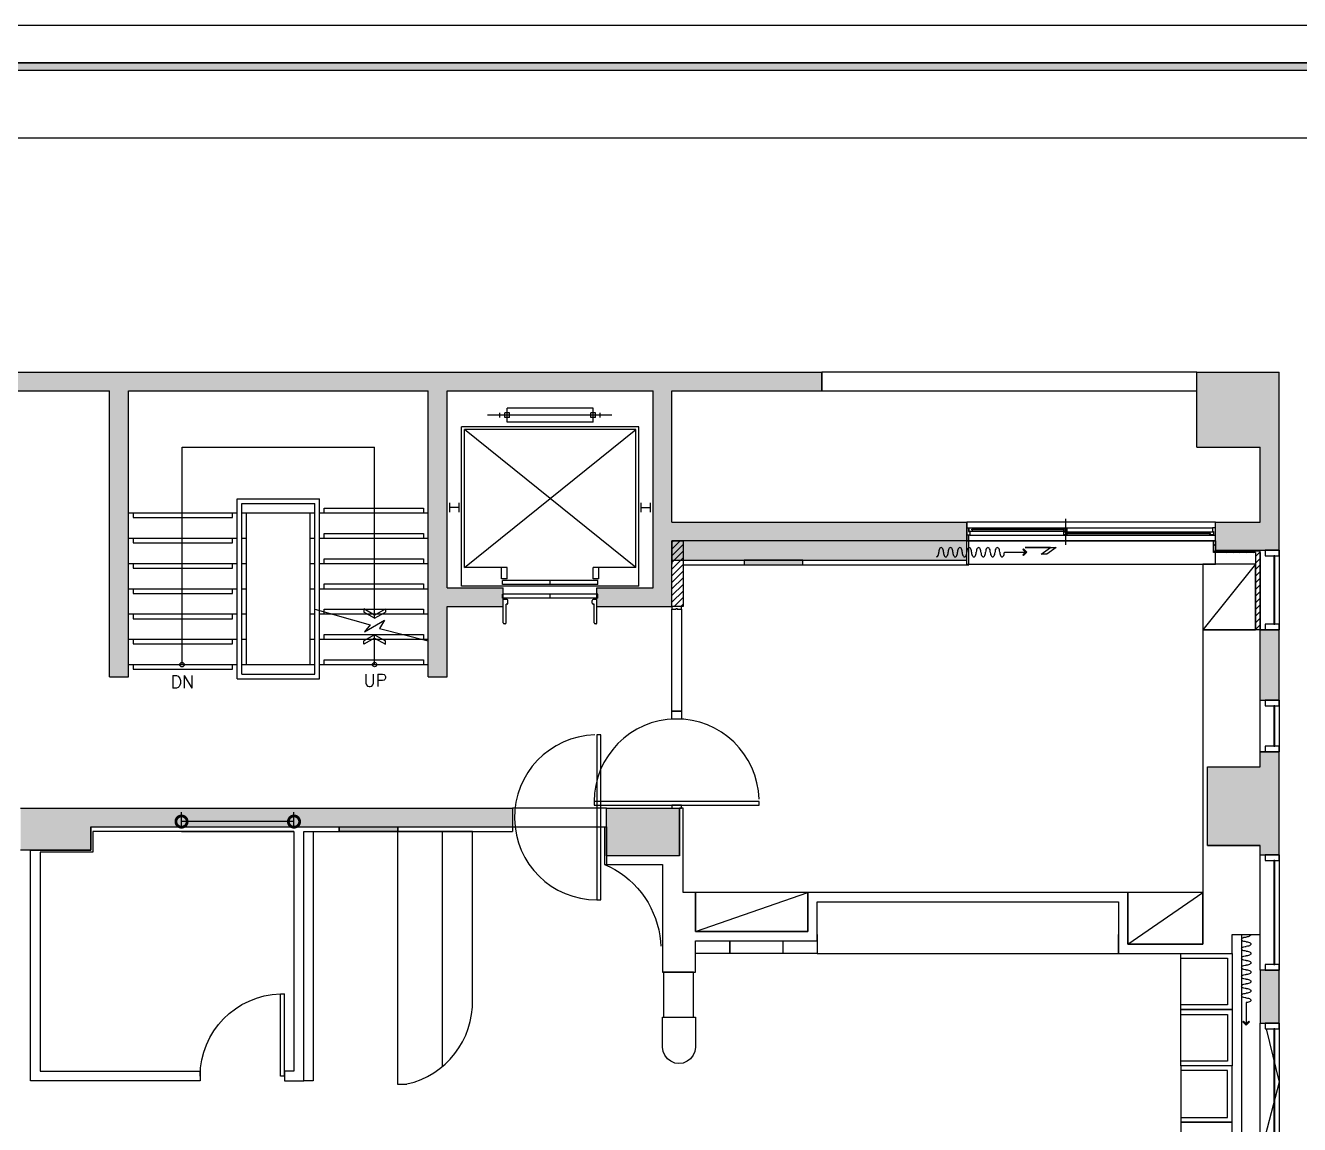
# Model space of a CAD drawing. Extents: x 11551484 to 2613213153046, y -2602833546311 to 14142.
# Drawn here: x 11564852 to 11578446, y -14419231 to -14407509 of the extents above; entities that cross this region are included whole.
import ezdxf
from ezdxf.enums import TextEntityAlignment as Align

# ---------------------------------------------------------------- set-up
doc = ezdxf.new("R2010")
doc.units = 0
doc.header["$LTSCALE"] = 1000
doc.header["$MEASUREMENT"] = 0
doc.layers.get('0').update_dxf_attribs({"linetype": 'CONTINUOUS'})
doc.layers.get('DEFPOINTS').update_dxf_attribs({"linetype": 'CONTINUOUS'})
for name, color, linetype in [('CO-DOOR', 8, 'CONTINUOUS'), ('F-SYM', 7, 'CONTINUOUS'), ('FORM(YOURNAME)-11', 1, 'CONTINUOUS')]:
    doc.layers.add(name, color=color, linetype=linetype)
doc.styles.add('ROMANS', font='romans')
doc.styles.add('YOURNAME', font='HY울릉도M.TTF')

# ---------------------------------------------------------------- blocks, each defined once
blk = doc.blocks.new('FORM-PLAN')
at = {"layer": 'FORM(YOURNAME)-11'}
h = blk.add_hatch(color=256, dxfattribs=at)
h.dxf.hatch_style = 1
h.paths.add_polyline_path([(-71444, 55115), (10556, 55115), (10556, 54915), (-71444, 54915)])
h.paths.add_polyline_path([(-71444, -2085), (10556, -2085), (10556, -2285), (-71444, -2285)])
at = {"layer": 'DEFPOINTS', "color": 158}
blk.add_lwpolyline([(-71444, -2285), (10556, -2285), (10556, 55115), (-71444, 55115)], close=True, dxfattribs=at)
at = {"layer": 'DEFPOINTS'}
blk.add_lwpolyline([(-69444, 53115), (-64, 53115), (-64, 1215), (-69444, 1215)], close=True, dxfattribs=at)
at = {"layer": 'FORM(YOURNAME)-11', "color": 250}
blk.add_lwpolyline([(-72444, -3285), (11556, -3285), (11556, 56115), (-72444, 56115)], close=True, dxfattribs=at)
at = {"layer": 'FORM(YOURNAME)-11'}
blk.add_lwpolyline([(-71444, 55115), (10556, 55115), (10556, 54915), (-71444, 54915)], close=True, dxfattribs=at)
at = {"layer": 'FORM(YOURNAME)-11', "color": 3, "style": 'YOURNAME'}
for tag, height, p in [('1', 451, (9905, 18188)), ('2', 451, (9905, 17544)), ('3', 451, (9905, 16257)), ('4', 451, (9905, 14326)), ('5', 515, (9905, 12009)), ('6', 515, (9905, 9757)), ('7', 515, (9905, 7504)), ('8', 515, (9905, 5252)), ('9', 515, (9905, 2999)), ('10', 515, (5655, 811)), ('11', 515, (9905, 747)), ('12', 515, (5655, -1441)), ('13', 515, (9905, -1441))]:
    blk.add_attdef(tag, text='', height=height, dxfattribs=at).set_placement(p, align=Align.MIDDLE_RIGHT)
blk = doc.blocks.new('_DOTSMALL')
at = {"color": 0, "linetype": 'ByBlock', "const_width": 0.5}
blk.add_lwpolyline([(-0.0625, 0, 1), (0.0625, 0, 1)], format="xyb", close=True, dxfattribs=at)

msp = doc.modelspace()

# ---------------------------------------------------------------- hatches: boundary and pattern name
at = {"layer": 'CO-DOOR'}
h = msp.add_hatch(color=256, dxfattribs=at)
h.dxf.hatch_style = 1
h.paths.add_polyline_path([(11573350, -14411206), (11557550, -14411206), (11557550, -14426811), (11557750, -14426811), (11557750, -14426196), (11557910, -14426196), (11557910, -14425411), (11557750, -14425411), (11557750, -14416056), (11560650, -14416056), (11560650, -14415856), (11557750, -14415856), (11557750, -14411406), (11560450, -14411406), (11560450, -14414856), (11560650, -14414856), (11560650, -14411406), (11565750, -14411406), (11565750, -14414456), (11565950, -14414456), (11565950, -14411406), (11569150, -14411406), (11569150, -14414456), (11569350, -14414456), (11569350, -14413706), (11569950, -14413706), (11569950, -14413616), (11569940, -14413616), (11569940, -14413576), (11569950, -14413506), (11569350, -14413506), (11569350, -14411406), (11571550, -14411406), (11571550, -14413506), (11570950, -14413506), (11570950, -14413576), (11570960, -14413576), (11570960, -14413631), (11570950, -14413631), (11570950, -14413706), (11571750, -14413706), (11571750, -14413211), (11574898, -14413211), (11574898, -14412806), (11571750, -14412806), (11571750, -14411406), (11573350, -14411406)])
h.paths.add_polyline_path([(11565550, -14416056), (11570050, -14416056), (11570050, -14415856), (11564800, -14415856), (11564800, -14415881), (11564800, -14416031), (11564800, -14416056), (11564800, -14416306), (11565550, -14416306)], flags=17)
h.paths.add_polyline_path([(11571830, -14415856), (11571550, -14415856), (11571050, -14415856), (11571050, -14416056), (11571050, -14416366), (11571830, -14416366)], flags=17)
h.paths.add_polyline_path([(11578228, -14411206), (11577350, -14411206), (11577350, -14411406), (11577350, -14412006), (11578028, -14412006), (11578028, -14412806), (11577548, -14412806), (11577548, -14413106), (11578028, -14413106), (11578028, -14413106), (11578228, -14413106)])
h.paths.add_polyline_path([(11578228, -14413956), (11578078, -14413956), (11578028, -14413956), (11578028, -14414706), (11578228, -14414706)])
h.paths.add_polyline_path([(11578228, -14415256), (11578078, -14415256), (11578028, -14415256), (11578028, -14415415), (11577466, -14415415), (11577466, -14416256), (11578028, -14416256), (11578028, -14416356), (11578228, -14416356)])
h.paths.add_polyline_path([(11578228, -14417586), (11578078, -14417586), (11578028, -14417586), (11578028, -14418151), (11578228, -14418151)])
h.paths.add_polyline_path([(11577950, -14422761), (11577350, -14422761), (11577350, -14423461), (11577950, -14423461)])
h.paths.add_polyline_path([(11572907, -14425381), (11572427, -14425381), (11572427, -14426161), (11572907, -14426161)], flags=17)
h.paths.add_polyline_path([(11565400, -14425096), (11564915, -14425096), (11564915, -14425871), (11565400, -14425871)], flags=17)
for points in [[(11575495, -14413156), (11575502, -14413163), (11575537, -14413127), (11575502, -14413092), (11575495, -14413099), (11575523, -14413127)], [(11577906, -14418129), (11577913, -14418136), (11577878, -14418171), (11577842, -14418136), (11577850, -14418129), (11577878, -14418157)]]:
    msp.add_hatch(color=256, dxfattribs=at).paths.add_polyline_path(points)
h = msp.add_hatch(color=256, dxfattribs=at)
h.dxf.hatch_style = 1
h.paths.add_polyline_path([(11572520, -14413261), (11573145, -14413261), (11573145, -14413211), (11572520, -14413211)])
h = msp.add_hatch(color=256, dxfattribs=at)
h.dxf.hatch_style = 1
h.paths.add_polyline_path([(11568200, -14416056), (11568825, -14416056), (11568825, -14416106), (11568200, -14416106)])

# ---------------------------------------------------------------- linework, layer by layer
for p, q in [((11557550, -14411206), (11573350, -14411206)), ((11573350, -14411406), (11573350, -14411206)), ((11577350, -14411206), (11573350, -14411206)), ((11573350, -14411206), (11573350, -14411406)), ((11577350, -14411206), (11578228, -14411206)), ((11577350, -14412006), (11577350, -14411206)), ((11577350, -14411406), (11577350, -14411206)), ((11578228, -14413106), (11578228, -14411206)), ((11560650, -14411406), (11565750, -14411406)), ((11565750, -14414456), (11565750, -14411406)), ((11565950, -14411406), (11569150, -14411406)), ((11565950, -14414456), (11565950, -14411406)), ((11569150, -14414456), (11569150, -14411406)), ((11569350, -14411406), (11571550, -14411406)), ((11569350, -14413506), (11569350, -14411406)), ((11571550, -14413506), (11571550, -14411406)), ((11571750, -14411406), (11573350, -14411406)), ((11571750, -14412806), (11571750, -14411406)), ((11573350, -14411406), (11577350, -14411406)), ((11570910, -14411590), (11569990, -14411590)), ((11569990, -14411740), (11569990, -14411590)), ((11570910, -14411740), (11570910, -14411590)), ((11571108, -14411665), (11569782, -14411665)), ((11569915, -14411690), (11569915, -14411640)), ((11570015, -14411640), (11569965, -14411640)), ((11569965, -14411690), (11569965, -14411640)), ((11570015, -14411690), (11569965, -14411690)), ((11570910, -14411740), (11569990, -14411740)), ((11570015, -14411690), (11570015, -14411640)), ((11570935, -14411640), (11570885, -14411640)), ((11570885, -14411690), (11570885, -14411640)), ((11570935, -14411690), (11570885, -14411690)), ((11570935, -14411690), (11570935, -14411640)), ((11570985, -14411690), (11570985, -14411640)), ((11569505, -14413490), (11569505, -14411790)), ((11571395, -14411790), (11569505, -14411790)), ((11569535, -14413290), (11571365, -14411820)), ((11571365, -14413290), (11569535, -14411820)), ((11569535, -14413290), (11569535, -14411820)), ((11571365, -14411820), (11569535, -14411820)), ((11571365, -14413290), (11571365, -14411820)), ((11571395, -14413490), (11571395, -14411790)), ((11566522, -14414326), (11566522, -14412006)), ((11566522, -14412706), (11566522, -14412006)), ((11566522, -14412006), (11568577, -14412006)), ((11568577, -14413832), (11568577, -14412006)), ((11577350, -14412006), (11578028, -14412006)), ((11578028, -14412806), (11578028, -14412006)), ((11567110, -14414476), (11567110, -14412556)), ((11567110, -14412556), (11567990, -14412556)), ((11567990, -14414476), (11567990, -14412556)), ((11567160, -14414426), (11567160, -14412606)), ((11567160, -14412606), (11567940, -14412606)), ((11567940, -14414426), (11567940, -14412606)), ((11568040, -14412656), (11569100, -14412656)), ((11568040, -14412706), (11568040, -14412656)), ((11569100, -14412656), (11569100, -14412706)), ((11569380, -14412699), (11569380, -14412599)), ((11569480, -14412649), (11569380, -14412649)), ((11569480, -14412699), (11569480, -14412599)), ((11571420, -14412699), (11571420, -14412599)), ((11571420, -14412649), (11571520, -14412649)), ((11571520, -14412699), (11571520, -14412599)), ((11565950, -14412706), (11567110, -14412706)), ((11566000, -14412706), (11566000, -14412756)), ((11566000, -14412756), (11567060, -14412756)), ((11567060, -14412756), (11567060, -14412706)), ((11567160, -14412706), (11567940, -14412706)), ((11567210, -14414326), (11567210, -14412706)), ((11567890, -14414326), (11567890, -14412706)), ((11567990, -14412706), (11569150, -14412706)), ((11571750, -14412806), (11574898, -14412806)), ((11574898, -14413006), (11574898, -14412806)), ((11577548, -14412806), (11574898, -14412806)), ((11574898, -14412806), (11574898, -14413006)), ((11575948, -14412770), (11575948, -14413047)), ((11577548, -14412806), (11578028, -14412806)), ((11577548, -14413106), (11577548, -14412806)), ((11577548, -14413006), (11577548, -14412806)), ((11568040, -14412926), (11569100, -14412926)), ((11568040, -14412976), (11568040, -14412926)), ((11569100, -14412926), (11569100, -14412976)), ((11574898, -14412875), (11574898, -14412866)), ((11574898, -14412866), (11574915, -14412866)), ((11574898, -14412946), (11574898, -14412937)), ((11574928, -14412946), (11574898, -14412946)), ((11574915, -14412866), (11577518, -14412866)), ((11574915, -14412866), (11574915, -14412905)), ((11574915, -14412905), (11574928, -14412905)), ((11574918, -14413261), (11574918, -14412946)), ((11574957, -14412871), (11574919, -14412871)), ((11574919, -14412871), (11574919, -14412901)), ((11574919, -14412901), (11574957, -14412901)), ((11574928, -14412907), (11574928, -14412905)), ((11574928, -14412905), (11574928, -14412946)), ((11574928, -14412946), (11577530, -14412946)), ((11574951, -14412883), (11574957, -14412881)), ((11574951, -14412889), (11574951, -14412883)), ((11574957, -14412891), (11574951, -14412889)), ((11574953, -14412888), (11574953, -14412884)), ((11574953, -14412884), (11575934, -14412884)), ((11575934, -14412888), (11574953, -14412888)), ((11574957, -14412871), (11575930, -14412871)), ((11574957, -14412881), (11574957, -14412871)), ((11574957, -14412880), (11574960, -14412881)), ((11574957, -14412892), (11574960, -14412890)), ((11574957, -14412901), (11574957, -14412891)), ((11574957, -14412901), (11575930, -14412901)), ((11574960, -14412881), (11574960, -14412882)), ((11574960, -14412882), (11574961, -14412884)), ((11574960, -14412889), (11574961, -14412888)), ((11574960, -14412890), (11574960, -14412889)), ((11575928, -14412881), (11575927, -14412882)), ((11575927, -14412882), (11575927, -14412884)), ((11575927, -14412889), (11575927, -14412888)), ((11575928, -14412890), (11575927, -14412889)), ((11575930, -14412880), (11575928, -14412881)), ((11575930, -14412892), (11575928, -14412890)), ((11575930, -14412881), (11575930, -14412871)), ((11575930, -14412871), (11575965, -14412871)), ((11575936, -14412883), (11575930, -14412881)), ((11575930, -14412891), (11575936, -14412889)), ((11575930, -14412901), (11575930, -14412891)), ((11575965, -14412901), (11575930, -14412901)), ((11575930, -14412941), (11575930, -14412911)), ((11575930, -14412911), (11575965, -14412911)), ((11575965, -14412941), (11575930, -14412941)), ((11575934, -14412884), (11575934, -14412888)), ((11575934, -14412888), (11575934, -14412884)), ((11575936, -14412889), (11575936, -14412883)), ((11575965, -14412921), (11575960, -14412923)), ((11575960, -14412923), (11575960, -14412929)), ((11575960, -14412929), (11575965, -14412931)), ((11575962, -14412928), (11575962, -14412924)), ((11575962, -14412924), (11577493, -14412924)), ((11577493, -14412928), (11575962, -14412928)), ((11575965, -14412871), (11575965, -14412901)), ((11575965, -14412911), (11577489, -14412911)), ((11575965, -14412911), (11575965, -14412921)), ((11575965, -14412920), (11575968, -14412922)), ((11575965, -14412932), (11575968, -14412931)), ((11575965, -14412931), (11575965, -14412941)), ((11575965, -14412941), (11577489, -14412941)), ((11575968, -14412922), (11575969, -14412923)), ((11575968, -14412931), (11575969, -14412930)), ((11575969, -14412923), (11575969, -14412924)), ((11575969, -14412930), (11575969, -14412928)), ((11577486, -14412923), (11577485, -14412924)), ((11577486, -14412930), (11577485, -14412928)), ((11577489, -14412920), (11577486, -14412922)), ((11577486, -14412922), (11577486, -14412923)), ((11577486, -14412931), (11577486, -14412930)), ((11577489, -14412932), (11577486, -14412931)), ((11577489, -14412921), (11577489, -14412911)), ((11577489, -14412911), (11577527, -14412911)), ((11577495, -14412923), (11577489, -14412921)), ((11577489, -14412931), (11577495, -14412929)), ((11577489, -14412941), (11577489, -14412931)), ((11577527, -14412941), (11577489, -14412941)), ((11577493, -14412924), (11577493, -14412928)), ((11577495, -14412929), (11577495, -14412923)), ((11577548, -14412866), (11577518, -14412866)), ((11577518, -14412866), (11577518, -14412907)), ((11577518, -14412907), (11577530, -14412907)), ((11577527, -14412911), (11577527, -14412941)), ((11577530, -14412907), (11577530, -14412946)), ((11577530, -14412946), (11577548, -14412946)), ((11577548, -14412875), (11577548, -14412866)), ((11577548, -14412946), (11577548, -14412937)), ((11565950, -14412976), (11567110, -14412976)), ((11566000, -14412976), (11566000, -14413026)), ((11566000, -14413026), (11567060, -14413026)), ((11567060, -14413026), (11567060, -14412976)), ((11567160, -14412976), (11567210, -14412976)), ((11567890, -14412976), (11567940, -14412976)), ((11567990, -14412976), (11569150, -14412976)), ((11571750, -14413006), (11571750, -14413256)), ((11577548, -14413006), (11571750, -14413006)), ((11571750, -14413024), (11571768, -14413006)), ((11571750, -14413095), (11571839, -14413006)), ((11571750, -14413006), (11571870, -14413006)), ((11571750, -14413706), (11571750, -14413006)), ((11571750, -14413166), (11571870, -14413046)), ((11571870, -14413006), (11571870, -14413706)), ((11574898, -14413256), (11574898, -14413006)), ((11574898, -14413006), (11577548, -14413006)), ((11574898, -14413211), (11574898, -14413006)), ((11575495, -14413099), (11575502, -14413092)), ((11575519, -14413076), (11575848, -14413076)), ((11575790, -14413076), (11575519, -14413076)), ((11575519, -14413076), (11575519, -14413076)), ((11575691, -14413148), (11575790, -14413076)), ((11575848, -14413076), (11575749, -14413148)), ((11577528, -14413131), (11577528, -14413006)), ((11577528, -14413056), (11577548, -14413036)), ((11577548, -14413256), (11577548, -14413006)), ((11577548, -14413006), (11577548, -14413111)), ((11568040, -14413196), (11569100, -14413196)), ((11568040, -14413246), (11568040, -14413196)), ((11569100, -14413196), (11569100, -14413246)), ((11571750, -14413236), (11571870, -14413116)), ((11571750, -14413307), (11571870, -14413187)), ((11571750, -14413706), (11571750, -14413211)), ((11571750, -14413211), (11574898, -14413211)), ((11571750, -14413211), (11574898, -14413211)), ((11573145, -14413211), (11572520, -14413211)), ((11572520, -14413211), (11572520, -14413261)), ((11573145, -14413261), (11573145, -14413211)), ((11575297, -14413127), (11575523, -14413127)), ((11575495, -14413156), (11575502, -14413163)), ((11575749, -14413148), (11575691, -14413148)), ((11577528, -14413127), (11577548, -14413107)), ((11577978, -14413131), (11577528, -14413131)), ((11577548, -14413106), (11578028, -14413106)), ((11577548, -14413111), (11578028, -14413111)), ((11577595, -14413131), (11577615, -14413111)), ((11577595, -14413131), (11577615, -14413111)), ((11577665, -14413131), (11577685, -14413111)), ((11577665, -14413131), (11577685, -14413111)), ((11577736, -14413131), (11577756, -14413111)), ((11577736, -14413131), (11577756, -14413111)), ((11577807, -14413131), (11577827, -14413111)), ((11577807, -14413131), (11577827, -14413111)), ((11577878, -14413131), (11577898, -14413111)), ((11577878, -14413131), (11577898, -14413111)), ((11577948, -14413131), (11577968, -14413111)), ((11577948, -14413131), (11577968, -14413111)), ((11577978, -14413131), (11577978, -14413956)), ((11577978, -14413172), (11578019, -14413131)), ((11577978, -14413243), (11578028, -14413193)), ((11578019, -14413131), (11578028, -14413122)), ((11578028, -14413106), (11578228, -14413106)), ((11578028, -14413106), (11578228, -14413106)), ((11578028, -14413956), (11578028, -14413106)), ((11578028, -14413131), (11578028, -14413956)), ((11578228, -14413106), (11578078, -14413106)), ((11578078, -14413106), (11578078, -14413166)), ((11578078, -14413166), (11578228, -14413166)), ((11578183, -14413166), (11578173, -14413166)), ((11578173, -14413166), (11578173, -14413896)), ((11578183, -14413896), (11578183, -14413166)), ((11578228, -14413106), (11578228, -14413956)), ((11578228, -14413166), (11578228, -14413106)), ((11565950, -14413246), (11567110, -14413246)), ((11566000, -14413246), (11566000, -14413296)), ((11566000, -14413296), (11567060, -14413296)), ((11567060, -14413296), (11567060, -14413246)), ((11567160, -14413246), (11567210, -14413246)), ((11567890, -14413246), (11567940, -14413246)), ((11567990, -14413246), (11569150, -14413246)), ((11569990, -14413290), (11569535, -14413290)), ((11569930, -14413410), (11569930, -14413290)), ((11569990, -14413410), (11569990, -14413290)), ((11571365, -14413290), (11570910, -14413290)), ((11570910, -14413410), (11570910, -14413290)), ((11570970, -14413410), (11570970, -14413290)), ((11571750, -14413378), (11571870, -14413258)), ((11571750, -14413449), (11571870, -14413329)), ((11571870, -14413261), (11574918, -14413261)), ((11571870, -14413261), (11573870, -14413261)), ((11572520, -14413261), (11573145, -14413261)), ((11574898, -14413256), (11577548, -14413256)), ((11577978, -14413256), (11577416, -14413956)), ((11577978, -14413256), (11577416, -14413256)), ((11577416, -14413256), (11577416, -14413956)), ((11577978, -14413956), (11577978, -14413256)), ((11577978, -14413313), (11578028, -14413263)), ((11577978, -14413384), (11578028, -14413334)), ((11568040, -14413466), (11569100, -14413466)), ((11568040, -14413516), (11568040, -14413466)), ((11569100, -14413466), (11569100, -14413516)), ((11569350, -14413506), (11569950, -14413506)), ((11571395, -14413490), (11569505, -14413490)), ((11569990, -14413410), (11569930, -14413410)), ((11570960, -14413430), (11569940, -14413430)), ((11569940, -14413470), (11569940, -14413430)), ((11570960, -14413470), (11569940, -14413470)), ((11569950, -14413706), (11569950, -14413506)), ((11570450, -14413470), (11570450, -14413430)), ((11570970, -14413410), (11570910, -14413410)), ((11570950, -14413506), (11571550, -14413506)), ((11570950, -14413706), (11570950, -14413506)), ((11570960, -14413470), (11570960, -14413430)), ((11571750, -14413519), (11571870, -14413399)), ((11571750, -14413590), (11571870, -14413470)), ((11577978, -14413455), (11578028, -14413405)), ((11577978, -14413526), (11578028, -14413476)), ((11565950, -14413516), (11567110, -14413516)), ((11566000, -14413516), (11566000, -14413566)), ((11566000, -14413566), (11567060, -14413566)), ((11567060, -14413566), (11567060, -14413516)), ((11567160, -14413516), (11567210, -14413516)), ((11567890, -14413516), (11567940, -14413516)), ((11567990, -14413516), (11569150, -14413516)), ((11570960, -14413576), (11569940, -14413576)), ((11569940, -14413616), (11569940, -14413576)), ((11570960, -14413616), (11569940, -14413616)), ((11569990, -14413631), (11569950, -14413631)), ((11569950, -14413881), (11569950, -14413631)), ((11570000, -14413671), (11570000, -14413641)), ((11570450, -14413616), (11570450, -14413576)), ((11570900, -14413671), (11570900, -14413641)), ((11570950, -14413631), (11570910, -14413631)), ((11570950, -14413881), (11570950, -14413631)), ((11570960, -14413616), (11570960, -14413576)), ((11571750, -14413661), (11571870, -14413541)), ((11571775, -14413706), (11571870, -14413611)), ((11577978, -14413596), (11578028, -14413546)), ((11577978, -14413667), (11578028, -14413617)), ((11567940, -14413736), (11568531, -14413903)), ((11568040, -14413736), (11569100, -14413736)), ((11568040, -14413786), (11568040, -14413736)), ((11568577, -14413798), (11568463, -14413732)), ((11568463, -14413732), (11568463, -14413767)), ((11568577, -14413832), (11568463, -14413767)), ((11568577, -14413798), (11568692, -14413732)), ((11568577, -14413832), (11568692, -14413767)), ((11568692, -14413732), (11568692, -14413767)), ((11569100, -14413736), (11569100, -14413786)), ((11569350, -14414456), (11569350, -14413706)), ((11569350, -14413706), (11569950, -14413706)), ((11569990, -14413681), (11569980, -14413681)), ((11569980, -14413881), (11569980, -14413681)), ((11570920, -14413681), (11570910, -14413681)), ((11570920, -14413881), (11570920, -14413681)), ((11570950, -14413706), (11571750, -14413706)), ((11571870, -14413706), (11571750, -14413706)), ((11571850, -14413706), (11571750, -14413706)), ((11571750, -14413706), (11571750, -14413736)), ((11571750, -14414821), (11571750, -14413736)), ((11571750, -14413736), (11571795, -14413736)), ((11571795, -14413736), (11571795, -14413726)), ((11571795, -14413726), (11571805, -14413726)), ((11571805, -14413726), (11571805, -14413736)), ((11571805, -14413736), (11571850, -14413736)), ((11571846, -14413706), (11571870, -14413682)), ((11571850, -14413736), (11571850, -14413706)), ((11571850, -14413736), (11571850, -14414821)), ((11571850, -14413736), (11571850, -14413736)), ((11577978, -14413738), (11578028, -14413688)), ((11577978, -14413808), (11578028, -14413758)), ((11565950, -14413786), (11567110, -14413786)), ((11566000, -14413786), (11566000, -14413836)), ((11566000, -14413836), (11567060, -14413836)), ((11567060, -14413836), (11567060, -14413786)), ((11567160, -14413786), (11567210, -14413786)), ((11567890, -14413786), (11567940, -14413786)), ((11567990, -14413786), (11569150, -14413786)), ((11568471, -14413978), (11568684, -14413852)), ((11568531, -14413903), (11568471, -14413978)), ((11568684, -14413852), (11568629, -14413939)), ((11569970, -14413891), (11569960, -14413891)), ((11570940, -14413891), (11570930, -14413891)), ((11577978, -14413879), (11578028, -14413829)), ((11577978, -14413950), (11578028, -14413900)), ((11578228, -14413896), (11578078, -14413896)), ((11578078, -14413896), (11578078, -14413956)), ((11578173, -14413896), (11578183, -14413896)), ((11578228, -14413956), (11578228, -14413896)), ((11568040, -14414006), (11569100, -14414006)), ((11568040, -14414056), (11568040, -14414006)), ((11568577, -14414008), (11568463, -14414074)), ((11568577, -14414043), (11568463, -14414109)), ((11568577, -14414326), (11568577, -14414008)), ((11568577, -14414008), (11568692, -14414074)), ((11568577, -14414043), (11568692, -14414109)), ((11568629, -14413939), (11569150, -14414071)), ((11569100, -14414006), (11569100, -14414056)), ((11577416, -14413956), (11577978, -14413956)), ((11578028, -14413956), (11577416, -14413956)), ((11577416, -14413956), (11577416, -14417306)), ((11578028, -14414706), (11578028, -14413956)), ((11578028, -14413956), (11578228, -14413956)), ((11578228, -14413956), (11578028, -14413956)), ((11578028, -14415415), (11578028, -14413956)), ((11578078, -14413956), (11578228, -14413956)), ((11578228, -14414706), (11578228, -14413956)), ((11565950, -14414056), (11567110, -14414056)), ((11566000, -14414056), (11566000, -14414106)), ((11566000, -14414106), (11567060, -14414106)), ((11567060, -14414106), (11567060, -14414056)), ((11567160, -14414056), (11567210, -14414056)), ((11567890, -14414056), (11567940, -14414056)), ((11567990, -14414056), (11569150, -14414056)), ((11568463, -14414109), (11568463, -14414074)), ((11568692, -14414109), (11568692, -14414074)), ((11565950, -14414326), (11567110, -14414326)), ((11566000, -14414326), (11566000, -14414376)), ((11567060, -14414376), (11567060, -14414326)), ((11567160, -14414326), (11567940, -14414326)), ((11567160, -14414326), (11567210, -14414326)), ((11567890, -14414326), (11567940, -14414326)), ((11567990, -14414326), (11569150, -14414326)), ((11568040, -14414276), (11569100, -14414276)), ((11568040, -14414326), (11568040, -14414276)), ((11569100, -14414276), (11569100, -14414326)), ((11565750, -14414456), (11565950, -14414456)), ((11566000, -14414376), (11567060, -14414376)), ((11567160, -14414426), (11567940, -14414426)), ((11569150, -14414456), (11569350, -14414456)), ((11567110, -14414476), (11567990, -14414476)), ((11578028, -14414706), (11578228, -14414706)), ((11578028, -14414706), (11578228, -14414706)), ((11578028, -14415256), (11578028, -14414706)), ((11578228, -14414706), (11578078, -14414706)), ((11578078, -14414706), (11578078, -14414766)), ((11578228, -14414706), (11578228, -14415256)), ((11578228, -14414766), (11578228, -14414706)), ((11571850, -14414821), (11571750, -14414821)), ((11571750, -14414821), (11571850, -14414821)), ((11571750, -14414906), (11571750, -14414821)), ((11571850, -14414821), (11571850, -14414906)), ((11578078, -14414766), (11578228, -14414766)), ((11578183, -14414766), (11578173, -14414766)), ((11578173, -14414766), (11578173, -14415196)), ((11578183, -14415196), (11578183, -14414766)), ((11571850, -14414906), (11571750, -14414906)), ((11570950, -14415076), (11570950, -14416836)), ((11570990, -14415076), (11570950, -14415076)), ((11570950, -14415076), (11570950, -14416836)), ((11570990, -14415076), (11570950, -14415076)), ((11570990, -14416836), (11570990, -14415076)), ((11570990, -14416836), (11570990, -14415076)), ((11578028, -14415415), (11578028, -14415256)), ((11578028, -14415256), (11578228, -14415256)), ((11578228, -14415256), (11578028, -14415256)), ((11578228, -14415196), (11578078, -14415196)), ((11578078, -14415196), (11578078, -14415256)), ((11578078, -14415256), (11578228, -14415256)), ((11578173, -14415196), (11578183, -14415196)), ((11578228, -14415256), (11578228, -14415196)), ((11578228, -14416356), (11578228, -14415256)), ((11577466, -14415415), (11578028, -14415415)), ((11577466, -14416256), (11577466, -14415415)), ((11577466, -14416256), (11577466, -14415415)), ((11577466, -14415415), (11578028, -14415415)), ((11572680, -14415786), (11570920, -14415786)), ((11570920, -14415786), (11570920, -14415826)), ((11572680, -14415786), (11570920, -14415786)), ((11570920, -14415786), (11570920, -14415826)), ((11572680, -14415826), (11572680, -14415786)), ((11572680, -14415826), (11572680, -14415786)), ((11564800, -14415856), (11570050, -14415856)), ((11566517, -14416056), (11566517, -14415900)), ((11567717, -14416056), (11567717, -14415900)), ((11570050, -14415856), (11570050, -14416056)), ((11571050, -14415856), (11570050, -14415856)), ((11570050, -14415856), (11570050, -14416056)), ((11570920, -14415826), (11572680, -14415826)), ((11570920, -14415826), (11572680, -14415826)), ((11571050, -14415856), (11571830, -14415856)), ((11571050, -14416366), (11571050, -14415856)), ((11571050, -14416056), (11571050, -14415856)), ((11571850, -14415826), (11571750, -14415826)), ((11571750, -14415826), (11571750, -14415856)), ((11571750, -14415856), (11571850, -14415856)), ((11571830, -14416366), (11571830, -14415856)), ((11571870, -14415856), (11571830, -14415856)), ((11571830, -14415856), (11571830, -14416366)), ((11571850, -14415856), (11571850, -14415826)), ((11571870, -14416756), (11571870, -14415856)), ((11565550, -14416056), (11570050, -14416056)), ((11565550, -14416056), (11565550, -14416306)), ((11565550, -14416306), (11565550, -14416056)), ((11565550, -14416056), (11568200, -14416056)), ((11567717, -14416000), (11566517, -14416000)), ((11568200, -14416056), (11568825, -14416056)), ((11568200, -14416106), (11568200, -14416056)), ((11568200, -14416056), (11568200, -14416106)), ((11568825, -14416056), (11570050, -14416055)), ((11568825, -14416056), (11568825, -14416106)), ((11568825, -14416106), (11568825, -14416056)), ((11570050, -14416055), (11570050, -14416106)), ((11570050, -14416056), (11571050, -14416056)), ((11571030, -14416056), (11571030, -14416456)), ((11571030, -14416056), (11571050, -14416056)), ((11571050, -14416056), (11571050, -14416456)), ((11567717, -14416106), (11565570, -14416106)), ((11565570, -14416106), (11565570, -14416326)), ((11566517, -14416106), (11567717, -14416106)), ((11567717, -14416106), (11567717, -14418661)), ((11567717, -14416106), (11567717, -14416706)), ((11567822, -14416106), (11570050, -14416106)), ((11567822, -14416106), (11567922, -14416106)), ((11567822, -14416406), (11567822, -14416106)), ((11567822, -14418766), (11567822, -14416106)), ((11567922, -14416106), (11567922, -14416356)), ((11567922, -14416106), (11567922, -14418766)), ((11568825, -14416106), (11568200, -14416106)), ((11569622, -14416106), (11568822, -14416106)), ((11568822, -14416106), (11568822, -14418799)), ((11569302, -14418611), (11569302, -14416106)), ((11569622, -14417899), (11569622, -14416106)), ((11565550, -14416306), (11564800, -14416306)), ((11564904, -14418766), (11564904, -14416306)), ((11564904, -14416306), (11565550, -14416306)), ((11565559, -14416326), (11565009, -14416326)), ((11565009, -14416326), (11565009, -14416626)), ((11565570, -14416326), (11565009, -14416326)), ((11565009, -14416326), (11565009, -14418661)), ((11577466, -14416256), (11578028, -14416256)), ((11578028, -14416256), (11577466, -14416256)), ((11578028, -14416356), (11578028, -14416256)), ((11578028, -14417206), (11578028, -14416256)), ((11578028, -14416356), (11578228, -14416356)), ((11578028, -14417586), (11578028, -14416356)), ((11578228, -14416356), (11578078, -14416356)), ((11578078, -14416356), (11578078, -14416416)), ((11578228, -14416356), (11578228, -14417586)), ((11578228, -14416416), (11578228, -14416356)), ((11571030, -14416456), (11571087, -14416482)), ((11571030, -14416456), (11571050, -14416456)), ((11571830, -14416366), (11571050, -14416366)), ((11571830, -14416366), (11571050, -14416366)), ((11571050, -14416366), (11571050, -14416456)), ((11571050, -14416456), (11571650, -14416456)), ((11571087, -14416482), (11571142, -14416512)), ((11571650, -14416456), (11571650, -14417606)), ((11578078, -14416416), (11578228, -14416416)), ((11578183, -14416416), (11578173, -14416416)), ((11578173, -14416416), (11578173, -14417526)), ((11578183, -14417526), (11578183, -14416416)), ((11565009, -14416626), (11565009, -14417326)), ((11571142, -14416512), (11571196, -14416546)), ((11571196, -14416546), (11571247, -14416582)), ((11571247, -14416582), (11571295, -14416622)), ((11571295, -14416622), (11571341, -14416665)), ((11567822, -14418766), (11567822, -14416756)), ((11571341, -14416665), (11571384, -14416711)), ((11571384, -14416711), (11571424, -14416760)), ((11571424, -14416760), (11571461, -14416811)), ((11572000, -14416756), (11571870, -14416756)), ((11572000, -14417171), (11573200, -14416756)), ((11573200, -14416756), (11572000, -14416756)), ((11572000, -14416756), (11572000, -14417171)), ((11572000, -14417171), (11572000, -14416756)), ((11572000, -14417171), (11572000, -14416756)), ((11573200, -14417171), (11573200, -14416756)), ((11573200, -14416756), (11573200, -14417171)), ((11576616, -14416756), (11573200, -14416756)), ((11573200, -14416756), (11573200, -14417171)), ((11576616, -14417306), (11577416, -14416756)), ((11577416, -14416756), (11576616, -14416756)), ((11576616, -14416756), (11576616, -14417306)), ((11576616, -14417306), (11576616, -14416756)), ((11576616, -14417306), (11576616, -14416756)), ((11577416, -14417306), (11577416, -14416756)), ((11577416, -14416756), (11577416, -14417306)), ((11570950, -14416836), (11570990, -14416836)), ((11570950, -14416836), (11570990, -14416836)), ((11571461, -14416811), (11571495, -14416864)), ((11571495, -14416864), (11571525, -14416919)), ((11573300, -14416856), (11576516, -14416856)), ((11573300, -14417271), (11573300, -14416856)), ((11576516, -14416856), (11576516, -14417406)), ((11568822, -14416917), (11568822, -14416967)), ((11571525, -14416919), (11571551, -14416976)), ((11571551, -14416976), (11571574, -14417035)), ((11571574, -14417035), (11571593, -14417095)), ((11571593, -14417095), (11571609, -14417156)), ((11571609, -14417156), (11571620, -14417218)), ((11572000, -14417171), (11573200, -14417171)), ((11573200, -14417171), (11572000, -14417171)), ((11573200, -14417171), (11572000, -14417171)), ((11571620, -14417218), (11571627, -14417280)), ((11571627, -14417280), (11571630, -14417330)), ((11572000, -14417606), (11572000, -14417271)), ((11572000, -14417271), (11573300, -14417271)), ((11572367, -14417271), (11572367, -14417406)), ((11572367, -14417406), (11572367, -14417271)), ((11572367, -14417271), (11572933, -14417271)), ((11572933, -14417271), (11572933, -14417406)), ((11572933, -14417271), (11572933, -14417406)), ((11573300, -14417206), (11573300, -14417406)), ((11573300, -14417271), (11573300, -14417406)), ((11576516, -14417406), (11576516, -14417206)), ((11576616, -14417306), (11577416, -14417306)), ((11577416, -14417306), (11576616, -14417306)), ((11577416, -14417306), (11576616, -14417306)), ((11577728, -14417406), (11577728, -14417206)), ((11577728, -14417206), (11578028, -14417206)), ((11577828, -14417206), (11577828, -14422235)), ((11572367, -14417406), (11572000, -14417406)), ((11572600, -14417406), (11572000, -14417406)), ((11572933, -14417406), (11572367, -14417406)), ((11573300, -14417406), (11572933, -14417406)), ((11573300, -14417406), (11576516, -14417406)), ((11576516, -14417406), (11577728, -14417406)), ((11577178, -14417406), (11577728, -14417406)), ((11577178, -14418006), (11577178, -14417406)), ((11577728, -14417406), (11577728, -14418006)), ((11577178, -14417956), (11577178, -14417456)), ((11577178, -14417456), (11577678, -14417456)), ((11577678, -14417456), (11577678, -14417956)), ((11578228, -14417586), (11578028, -14417586)), ((11578028, -14417586), (11578028, -14418151)), ((11578228, -14417526), (11578078, -14417526)), ((11578078, -14417526), (11578078, -14417586)), ((11578078, -14417586), (11578228, -14417586)), ((11578173, -14417526), (11578183, -14417526)), ((11578228, -14417586), (11578228, -14417526)), ((11578228, -14418151), (11578228, -14417586)), ((11571650, -14417606), (11572000, -14417606)), ((11571980, -14417606), (11571660, -14417606)), ((11571660, -14417606), (11571660, -14418086)), ((11571980, -14418086), (11571980, -14417606)), ((11577678, -14417956), (11577178, -14417956)), ((11577878, -14417931), (11577878, -14418157)), ((11571650, -14418086), (11572000, -14418086)), ((11571650, -14418406), (11571650, -14418086)), ((11571660, -14418086), (11571980, -14418086)), ((11572000, -14418086), (11572000, -14418406)), ((11577728, -14418006), (11577178, -14418006)), ((11577178, -14418606), (11577178, -14418006)), ((11577178, -14418006), (11577728, -14418006)), ((11577178, -14418556), (11577178, -14418056)), ((11577178, -14418056), (11577678, -14418056)), ((11577678, -14418056), (11577678, -14418556)), ((11577728, -14418006), (11577728, -14418606)), ((11577850, -14418129), (11577842, -14418136)), ((11577906, -14418129), (11577913, -14418136)), ((11578028, -14423569), (11578028, -14418151)), ((11578028, -14418151), (11578228, -14418151)), ((11578228, -14418151), (11578078, -14418151)), ((11578078, -14418151), (11578078, -14418211)), ((11578078, -14418211), (11578228, -14418211)), ((11578092, -14418211), (11578228, -14418781)), ((11578183, -14418211), (11578173, -14418211)), ((11578173, -14418211), (11578173, -14419351)), ((11578183, -14419351), (11578183, -14418211)), ((11578228, -14418151), (11578228, -14423652)), ((11578228, -14418211), (11578228, -14418151)), ((11571656, -14418451), (11571650, -14418406)), ((11571673, -14418493), (11571656, -14418451)), ((11571701, -14418530), (11571673, -14418493)), ((11571737, -14418557), (11571701, -14418530)), ((11571949, -14418530), (11571912, -14418557)), ((11571976, -14418493), (11571949, -14418530)), ((11571994, -14418451), (11571976, -14418493)), ((11572000, -14418406), (11571994, -14418451)), ((11565009, -14418661), (11566717, -14418661)), ((11566717, -14418661), (11566717, -14418766)), ((11567717, -14418661), (11567617, -14418661)), ((11567617, -14418661), (11567617, -14418766)), ((11571780, -14418575), (11571737, -14418557)), ((11571825, -14418581), (11571780, -14418575)), ((11571870, -14418575), (11571825, -14418581)), ((11571912, -14418557), (11571870, -14418575)), ((11577678, -14418556), (11577178, -14418556)), ((11577728, -14418606), (11577178, -14418606)), ((11577178, -14418606), (11577178, -14419206)), ((11577728, -14418606), (11577178, -14418606)), ((11577678, -14418656), (11577178, -14418656)), ((11577178, -14418656), (11577178, -14419156)), ((11577678, -14419156), (11577678, -14418656)), ((11577728, -14419206), (11577728, -14418606)), ((11566717, -14418766), (11564904, -14418766)), ((11567617, -14418766), (11567717, -14418766)), ((11567717, -14418766), (11567822, -14418766)), ((11567922, -14418766), (11567822, -14418766)), ((11568822, -14418691), (11568822, -14418691)), ((11568822, -14418791), (11568822, -14418791)), ((11568822, -14418799), (11568922, -14418799)), ((11578228, -14418781), (11578078, -14419351)), ((11577178, -14419156), (11577678, -14419156)), ((11577728, -14419206), (11577178, -14419206)), ((11577178, -14419206), (11577178, -14419806)), ((11577178, -14419206), (11577728, -14419206)), ((11577728, -14419806), (11577728, -14419206))]:
    msp.add_line(p, q, dxfattribs=at)
at = {"layer": 'CO-DOOR', "extrusion": (0, 0, -1)}
for p, q in [((11567572, -14417838), (11567617, -14417838)), ((11567572, -14418716), (11567572, -14417838)), ((11567617, -14418716), (11567617, -14417838)), ((11567617, -14418716), (11567572, -14418716))]:
    msp.add_line(p, q, dxfattribs=at)
at = {"layer": 'CO-DOOR'}
for points in [[(11575495, -14413099), (11575523, -14413127), (11575495, -14413156)], [(11575502, -14413092), (11575537, -14413127), (11575502, -14413163)], [(11577850, -14418129), (11577878, -14418157), (11577906, -14418129)], [(11577842, -14418136), (11577878, -14418171), (11577913, -14418136)]]:
    msp.add_lwpolyline(points, dxfattribs=at)
for centre, radius in [((11566522, -14414326), 24.4), ((11568577, -14414326), 23.2)]:
    msp.add_circle(centre, radius, dxfattribs=at)
for centre, radius, start, end in [((11569990, -14413641), 10, 0, 90), ((11570910, -14413641), 10, 90, 180), ((11569990, -14413671), 10, 270, 0), ((11570910, -14413671), 10, 180, 270), ((11569960, -14413881), 10, 180, 270), ((11569970, -14413881), 10, 270, 0), ((11570930, -14413881), 10, 180, 270), ((11570940, -14413881), 10, 270, 0), ((11571800, -14415786), 880, 1.5733, 179.9892), ((11571800, -14415786), 880, 1.5733, 179.9892), ((11570950, -14415956), 880, 91.5733, 269.9892), ((11570950, -14415956), 880, 91.5733, 269.9892), ((11568727, -14417925), 895, 282.564, 1.6861)]:
    msp.add_arc(centre, radius, start, end, dxfattribs=at)
at = {"layer": 'CO-DOOR', "extrusion": (0, 0, -1)}
msp.add_arc((-11567594, -14418716), 878, 0, 88.5307, dxfattribs=at)
at = {"layer": 'CO-DOOR'}
for centre, start_param, end_param in [((11574622, -14413127), 1.570796, 4.712389), ((11574722, -14413127), 1.570796, 4.712389), ((11574822, -14413127), 1.570796, 4.712389), ((11574922, -14413127), 1.570796, 4.712389), ((11575022, -14413127), 1.570796, 4.712389), ((11575122, -14413127), 1.570796, 4.712389), ((11575222, -14413127), 1.570796, 4.712389), ((11574572, -14413127), 6.283185, 7.853982), ((11574672, -14413127), 4.712389, 7.853982), ((11574772, -14413127), 4.712389, 7.853982), ((11574872, -14413127), 4.712389, 7.853982), ((11574972, -14413127), 4.712389, 7.853982), ((11575072, -14413127), 4.712389, 7.853982), ((11575172, -14413127), 4.712389, 7.853982), ((11575272, -14413127), 4.712389, 7.853982)]:
    msp.add_ellipse(centre, major_axis=(0, -50), ratio=0.5, start_param=start_param, end_param=end_param, dxfattribs=at)
at = {"layer": 'CO-DOOR', "extrusion": (0, 0, -1)}
for centre, start_param, end_param in [((11577878, -14417256), 1.570796, 4.712389), ((11577878, -14417206), 6.283185, 7.853982), ((11577878, -14417306), 4.712389, 7.853982), ((11577878, -14417356), 1.570796, 4.712389), ((11577878, -14417456), 1.570796, 4.712389), ((11577878, -14417406), 4.712389, 7.853982), ((11577878, -14417556), 1.570796, 4.712389), ((11577878, -14417506), 4.712389, 7.853982), ((11577878, -14417606), 4.712389, 7.853982), ((11577878, -14417656), 1.570796, 4.712389), ((11577878, -14417706), 4.712389, 7.853982), ((11577878, -14417756), 1.570796, 4.712389), ((11577878, -14417856), 1.570796, 4.712389), ((11577878, -14417806), 4.712389, 7.853982), ((11577878, -14417906), 4.712389, 7.853982)]:
    msp.add_ellipse(centre, major_axis=(50, 0), ratio=0.5, start_param=start_param, end_param=end_param, dxfattribs=at)

# ---------------------------------------------------------------- block references
at = {"layer": 'CO-DOOR', "xscale": 240, "yscale": 240, "zscale": 240, "rotation": 180}
msp.add_blockref('_DOTSMALL', (11566517, -14416000), dxfattribs=at)
at = {"layer": 'CO-DOOR', "xscale": 240, "yscale": 240, "zscale": 240}
msp.add_blockref('_DOTSMALL', (11567717, -14416000), dxfattribs=at)
at = {"layer": 'F-SYM', "xscale": 0.4, "yscale": 0.4, "zscale": 0.4}
msp.add_blockref('FORM-PLAN', (11581261, -14429955), dxfattribs=at)

# ---------------------------------------------------------------- texts
at = {"layer": 'CO-DOOR', "style": 'ROMANS'}
for s, p in [('DN', (11566525, -14414578)), ('UP', (11568585, -14414561))]:
    msp.add_text(s, height=135, dxfattribs=at).set_placement(p, align=Align.CENTER)

doc.saveas('drawing.dxf')
